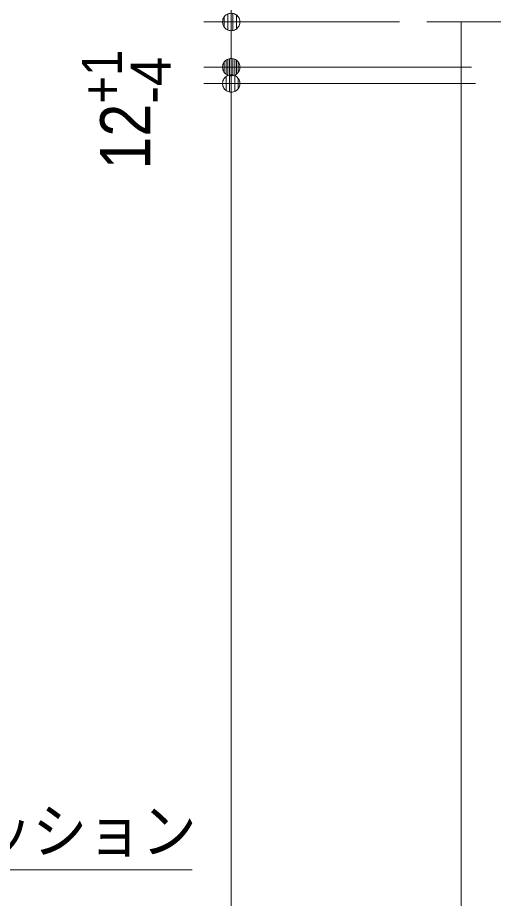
# Model space of a CAD drawing. Units: millimetres, scale not verified. Extents: x -6062 to 6062, y -3045 to 3045.
# Drawn here: x -781 to -433, y -240 to 403 of the extents above; entities that cross this region are included whole.
import ezdxf
from ezdxf.enums import TextEntityAlignment as Align

# ---------------------------------------------------------------- set-up
doc = ezdxf.new("R2010")
doc.units = ezdxf.units.MM
doc.header["$LTSCALE"] = 20
for name, color, linetype, lineweight in [('0-1_3一般', 7, 'Continuous', 9), ('0-2_2寸法-3', 7, 'Continuous', 9), ('0-3_2寸法-1', 7, 'Continuous', 9), ('0-4_0', 7, 'Continuous', 9), ('0-5_2寸法-2', 7, 'Continuous', 9)]:
    doc.layers.add(name, color=color, linetype=linetype, lineweight=lineweight)
doc.styles.add('ＭＳ ゴシック', font='')
doc.styles.add('ＭＳ Ｐゴシック', font='')
doc.styles.get('ＭＳ ゴシック').set_extended_font_data('MS Gothic')
doc.styles.get('ＭＳ Ｐゴシック').set_extended_font_data('MS PGothic')

# ---------------------------------------------------------------- blocks, each defined once
blk = doc.blocks.new('グループ-138')
at = {"layer": '0-1_3一般'}
blk.add_line((26119.3, 8000), (31709.3, 8000), dxfattribs=at)
blk = doc.blocks.new('グループ-184')
at = {"layer": '0-1_3一般'}
blk.add_blockref('グループ-138', (0, 0), dxfattribs=at)
blk = doc.blocks.new('_Dot')
at = {"layer": '0-4_0'}
for p, q in [((-10, 0), (-20, 0)), ((9.78, 2), (-9.78, 2)), ((7.99, 6), (-7.99, 6)), ((9.16, -3.98), (-9.16, -3.98)), ((6, -7.98), (-6, -7.98))]:
    blk.add_line(p, q, dxfattribs=at)
for points in [[(10, 0), (9.92, 1.25), (9.69, 2.49), (9.3, 3.68), (8.76, 4.82), (8.09, 5.88), (7.29, 6.85), (6.37, 7.71), (5.36, 8.44), (4.26, 9.05), (3.09, 9.51), (1.87, 9.82), (0.63, 9.98), (-0.63, 9.98), (-1.87, 9.82), (-3.09, 9.51), (-4.26, 9.05), (-5.36, 8.44), (-6.37, 7.71), (-7.29, 6.85), (-8.09, 5.88), (-8.76, 4.82), (-9.3, 3.68), (-9.69, 2.49), (-9.92, 1.25), (-10, 0), (0, 0)], [(-10, 0), (-9.92, -1.25), (-9.69, -2.49), (-9.3, -3.68), (-8.76, -4.82), (-8.09, -5.88), (-7.29, -6.85), (-6.37, -7.71), (-5.36, -8.44), (-4.26, -9.05), (-3.09, -9.51), (-1.87, -9.82), (-0.63, -9.98), (0.63, -9.98), (1.87, -9.82), (3.09, -9.51), (4.26, -9.05), (5.36, -8.44), (6.37, -7.71), (7.29, -6.85), (8.09, -5.88), (8.76, -4.82), (9.3, -3.68), (9.69, -2.49), (9.92, -1.25), (10, 0), (0, 0)]]:
    blk.add_lwpolyline(points, close=True, dxfattribs=at)
blk = doc.blocks.new('グループ-185')
at = {"layer": '0-1_3一般'}
blk.add_line((26619.3, 8000), (26619.3, -39000), dxfattribs=at)

msp = doc.modelspace()

# ---------------------------------------------------------------- linework, layer by layer
at = {"layer": '0-2_2寸法-3'}
msp.add_lwpolyline([(-653.18, -219.45), (-847.26, -219.45), (-935.5, -66.61)], dxfattribs=at)
at = {"layer": '0-3_2寸法-1'}
for p, q in [((-446.04, 355), (-644.54, 355)), ((-624.54, 342.29), (-624.54, -1924.29))]:
    msp.add_line(p, q, dxfattribs=at)
at = {"layer": '0-5_2寸法-2'}
for p, q in [((-501.54, 400), (-644.54, 400)), ((-624.54, 400), (-624.54, 367)), ((-624.54, 379.71), (-624.54, 392.42)), ((-449.04, 367), (-644.54, 367)), ((-449.04, 367), (-644.54, 367)), ((-624.54, 367), (-624.54, 355)), ((-446.04, 355), (-644.54, 355)), ((-624.54, 354.29), (-624.54, 341.58)), ((-624.54, 342.29), (-624.54, 329.58))]:
    msp.add_line(p, q, dxfattribs=at)

# ---------------------------------------------------------------- block references
at = {"layer": '0-1_3一般', "xscale": 0.05, "yscale": 0.05}
for name in ['グループ-184', 'グループ-185']:
    msp.add_blockref(name, (-1787.5, 0), dxfattribs=at)
at = {"layer": '0-3_2寸法-1', "xscale": 0.6356201, "yscale": 0.6356201, "rotation": 90}
msp.add_blockref('_Dot', (-624.54, 355), dxfattribs=at)
at = {"layer": '0-5_2寸法-2', "xscale": 0.6356201, "yscale": 0.6356201}
for p, rotation in [((-624.54, 400), 270), ((-624.54, 367), 270), ((-624.54, 367), 90), ((-624.54, 355), 90)]:
    msp.add_blockref('_Dot', p, dxfattribs=dict(at, rotation=rotation))

# ---------------------------------------------------------------- texts
at = {"layer": '0-2_2寸法-3', "style": 'ＭＳ ゴシック', "width": 0.9}
msp.add_text('クッション', height=32.55, dxfattribs=at).set_placement((-849.76, -217.05), align=Align.BOTTOM_LEFT)
at = {"layer": '0-5_2寸法-2', "style": 'ＭＳ Ｐゴシック', "width": 0.9}
for s, height, p in [('+1', 29.33, (-695.51, 340.33)), ('12', 36.66, (-672.68, 292.23))]:
    msp.add_text(s, height=height, rotation=90, dxfattribs=at).set_placement(p, align=Align.BOTTOM_LEFT)
at = {"layer": '0-5_2寸法-2', "style": 'ＭＳ Ｐゴシック'}
msp.add_text('-4', height=29.33, rotation=90, dxfattribs=at).set_placement((-659.89, 340.33), align=Align.BOTTOM_LEFT)

doc.saveas('drawing.dxf')
